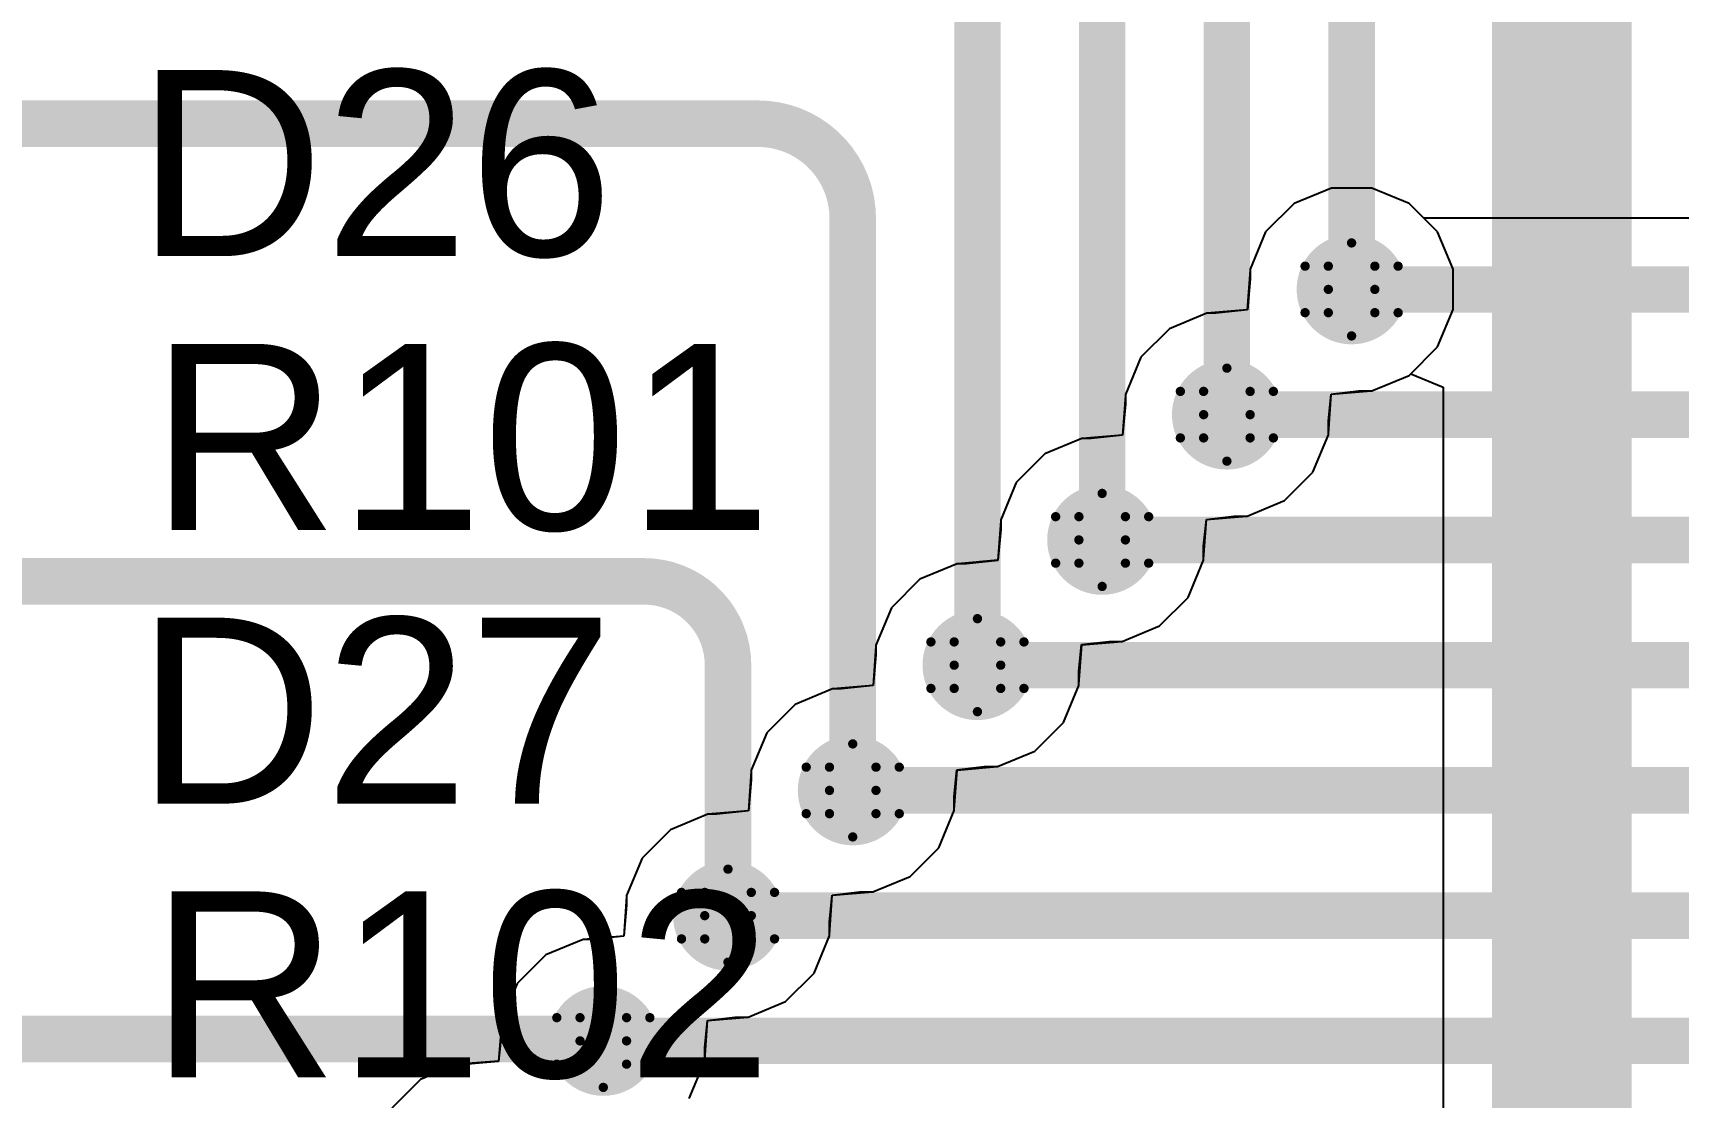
# Model space of a CAD drawing. Header units: inches. Extents: x 24 to 500, y 68 to 269.
# Drawn here: x 256.83 to 265.81, y 138.14 to 143.96 of the extents above; entities that cross this region are included whole.
import ezdxf

# ---------------------------------------------------------------- set-up
doc = ezdxf.new("R2010")
doc.units = ezdxf.units.IN
for name, color, linetype in [('Bottom Layer', 5, 'Continuous'), ('Drill Drawing', 1, 'Continuous'), ('Layer 1', 16, 'Continuous'), ('Layer 2', 76, 'Continuous'), ('Top Layer', 1, 'Continuous'), ('Top Overlay', 2, 'Continuous'), ('Via Holes', 16, 'Continuous')]:
    doc.layers.add(name, color=color, linetype=linetype)
doc.styles.add('Arial', font='', dxfattribs={"height": 0.2})
doc.styles.get('Arial').set_extended_font_data('Arial')

msp = doc.modelspace()

# ---------------------------------------------------------------- hatches: boundary and pattern name
at = {"layer": 'Bottom Layer'}
h = msp.add_hatch(color=5, dxfattribs=at)
edge = h.paths.add_edge_path()
edge.add_arc((264.028, 142.5545), 0.3, 0, 360)
h = msp.add_hatch(color=5, dxfattribs=at)
edge = h.paths.add_edge_path()
edge.add_arc((263.347, 141.8704), 0.3, 0, 360)
h = msp.add_hatch(color=5, dxfattribs=at)
edge = h.paths.add_edge_path()
edge.add_arc((262.666, 141.1862), 0.3, 0, 360)
h = msp.add_hatch(color=5, dxfattribs=at)
edge = h.paths.add_edge_path()
edge.add_arc((261.985, 140.502), 0.3, 0, 360)
h = msp.add_hatch(color=5, dxfattribs=at)
edge = h.paths.add_edge_path()
edge.add_arc((261.304, 139.8179), 0.3, 0, 360)
h = msp.add_hatch(color=5, dxfattribs=at)
edge = h.paths.add_edge_path()
edge.add_arc((260.623, 139.1337), 0.3, 0, 360)
h = msp.add_hatch(color=5, dxfattribs=at)
edge = h.paths.add_edge_path()
edge.add_arc((259.942, 138.4496), 0.3, 0, 360)
at = {"layer": 'Layer 1'}
h = msp.add_hatch(color=16, dxfattribs=at)
edge = h.paths.add_edge_path()
edge.add_arc((264.028, 142.5545), 0.3, 0, 360)
h = msp.add_hatch(color=16, dxfattribs=at)
edge = h.paths.add_edge_path()
edge.add_arc((263.347, 141.8704), 0.3, 0, 360)
h = msp.add_hatch(color=16, dxfattribs=at)
edge = h.paths.add_edge_path()
edge.add_arc((262.666, 141.1862), 0.3, 0, 360)
h = msp.add_hatch(color=16, dxfattribs=at)
edge = h.paths.add_edge_path()
edge.add_arc((261.985, 140.502), 0.3, 0, 360)
h = msp.add_hatch(color=16, dxfattribs=at)
edge = h.paths.add_edge_path()
edge.add_arc((261.304, 139.8179), 0.3, 0, 360)
h = msp.add_hatch(color=16, dxfattribs=at)
edge = h.paths.add_edge_path()
edge.add_arc((260.623, 139.1337), 0.3, 0, 360)
h = msp.add_hatch(color=16, dxfattribs=at)
edge = h.paths.add_edge_path()
edge.add_arc((259.942, 138.4496), 0.3, 0, 360)
at = {"layer": 'Layer 2'}
h = msp.add_hatch(color=76, dxfattribs=at)
edge = h.paths.add_edge_path()
edge.add_arc((264.028, 142.5545), 0.3, 0, 360)
h = msp.add_hatch(color=76, dxfattribs=at)
edge = h.paths.add_edge_path()
edge.add_arc((263.347, 141.8704), 0.3, 0, 360)
h = msp.add_hatch(color=76, dxfattribs=at)
edge = h.paths.add_edge_path()
edge.add_arc((262.666, 141.1862), 0.3, 0, 360)
h = msp.add_hatch(color=76, dxfattribs=at)
edge = h.paths.add_edge_path()
edge.add_arc((261.985, 140.502), 0.3, 0, 360)
h = msp.add_hatch(color=76, dxfattribs=at)
edge = h.paths.add_edge_path()
edge.add_arc((261.304, 139.8179), 0.3, 0, 360)
h = msp.add_hatch(color=76, dxfattribs=at)
edge = h.paths.add_edge_path()
edge.add_arc((260.623, 139.1337), 0.3, 0, 360)
h = msp.add_hatch(color=76, dxfattribs=at)
edge = h.paths.add_edge_path()
edge.add_arc((259.942, 138.4496), 0.3, 0, 360)
at = {"layer": 'Top Layer'}
h = msp.add_hatch(color=1, dxfattribs=at)
edge = h.paths.add_edge_path()
edge.add_arc((264.028, 142.5545), 0.3, 0, 360)
h = msp.add_hatch(color=1, dxfattribs=at)
edge = h.paths.add_edge_path()
edge.add_arc((263.347, 141.8704), 0.3, 0, 360)
h = msp.add_hatch(color=1, dxfattribs=at)
edge = h.paths.add_edge_path()
edge.add_arc((262.666, 141.1862), 0.3, 0, 360)
h = msp.add_hatch(color=1, dxfattribs=at)
edge = h.paths.add_edge_path()
edge.add_arc((261.985, 140.502), 0.3, 0, 360)
h = msp.add_hatch(color=1, dxfattribs=at)
edge = h.paths.add_edge_path()
edge.add_arc((261.304, 139.8179), 0.3, 0, 360)
h = msp.add_hatch(color=1, dxfattribs=at)
edge = h.paths.add_edge_path()
edge.add_arc((260.623, 139.1337), 0.3, 0, 360)
h = msp.add_hatch(color=1, dxfattribs=at)
edge = h.paths.add_edge_path()
edge.add_arc((259.942, 138.4496), 0.3, 0, 360)
at = {"layer": 'Via Holes'}
h = msp.add_hatch(color=7, dxfattribs=at)
edge = h.paths.add_edge_path()
edge.add_arc((264.028, 142.5545), 0.15, 0, 360)
h = msp.add_hatch(color=7, dxfattribs=at)
edge = h.paths.add_edge_path()
edge.add_arc((263.347, 141.8704), 0.15, 0, 360)
h = msp.add_hatch(color=7, dxfattribs=at)
edge = h.paths.add_edge_path()
edge.add_arc((262.666, 141.1862), 0.15, 0, 360)
h = msp.add_hatch(color=7, dxfattribs=at)
edge = h.paths.add_edge_path()
edge.add_arc((261.985, 140.502), 0.15, 0, 360)
h = msp.add_hatch(color=7, dxfattribs=at)
edge = h.paths.add_edge_path()
edge.add_arc((261.304, 139.8179), 0.15, 0, 360)
h = msp.add_hatch(color=7, dxfattribs=at)
edge = h.paths.add_edge_path()
edge.add_arc((260.623, 139.1337), 0.15, 0, 360)
h = msp.add_hatch(color=7, dxfattribs=at)
edge = h.paths.add_edge_path()
edge.add_arc((259.942, 138.4496), 0.15, 0, 360)

# ---------------------------------------------------------------- linework, layer by layer
at = {"layer": 'Bottom Layer'}
for p, q in [((263.9178, 143.1085), (263.7141, 143.0242)), ((264.1381, 143.1085), (263.9178, 143.1085)), ((264.3418, 143.0242), (264.1381, 143.1085)), ((263.7141, 143.0242), (263.5583, 142.8683)), ((264.423, 142.943), (264.3418, 143.0242)), ((270.759, 142.943), (264.423, 142.943)), ((263.5583, 142.8683), (263.474, 142.6647)), ((263.474, 142.6647), (263.474, 142.6119)), ((263.474, 142.6119), (263.4588, 142.4427)), ((263.2368, 142.4244), (263.0331, 142.34)), ((263.2864, 142.4244), (263.2368, 142.4244)), ((263.4588, 142.4427), (263.2864, 142.4244)), ((263.0331, 142.34), (262.8773, 142.1842)), ((262.8773, 142.1842), (262.793, 141.9806)), ((262.793, 141.9806), (262.793, 141.9277)), ((262.793, 141.9277), (262.7778, 141.7585)), ((262.5558, 141.7402), (262.3521, 141.6559)), ((262.6054, 141.7402), (262.5558, 141.7402)), ((262.7778, 141.7585), (262.6054, 141.7402)), ((262.3521, 141.6559), (262.1963, 141.5)), ((262.1963, 141.5), (262.112, 141.2964)), ((262.112, 141.2436), (262.0968, 141.0744)), ((262.112, 141.2964), (262.112, 141.2436)), ((261.8748, 141.056), (261.6711, 140.9717)), ((261.9244, 141.056), (261.8748, 141.056)), ((262.0968, 141.0744), (261.9244, 141.056)), ((261.6711, 140.9717), (261.5153, 140.8159)), ((261.5153, 140.8159), (261.431, 140.6122)), ((261.431, 140.6122), (261.431, 140.5594)), ((261.431, 140.5594), (261.4158, 140.3902)), ((261.1938, 140.3719), (260.9901, 140.2876)), ((261.2434, 140.3719), (261.1938, 140.3719)), ((261.4158, 140.3902), (261.2434, 140.3719)), ((260.9901, 140.2876), (260.8343, 140.1317)), ((260.8343, 140.1317), (260.75, 139.9281)), ((260.75, 139.8753), (260.7348, 139.7061)), ((260.75, 139.9281), (260.75, 139.8753)), ((260.7348, 139.7061), (260.5624, 139.6877)), ((260.5128, 139.6877), (260.3091, 139.6034)), ((260.5624, 139.6877), (260.5128, 139.6877)), ((260.3091, 139.6034), (260.1533, 139.4476)), ((260.1533, 139.4476), (260.069, 139.2439)), ((260.069, 139.1911), (260.0538, 139.0219)), ((260.069, 139.2439), (260.069, 139.1911)), ((259.8318, 139.0036), (259.6281, 138.9192)), ((259.8814, 139.0036), (259.8318, 139.0036)), ((260.0538, 139.0219), (259.8814, 139.0036)), ((259.6281, 138.9192), (259.4723, 138.7634)), ((259.4723, 138.7634), (259.388, 138.5598)), ((259.388, 138.5598), (259.388, 138.5101)), ((259.388, 138.5101), (259.3696, 138.3377)), ((259.1476, 138.3226), (258.944, 138.2382)), ((259.2004, 138.3226), (259.1476, 138.3226)), ((259.3696, 138.3377), (259.2004, 138.3226)), ((258.944, 138.2382), (258.7881, 138.0824))]:
    msp.add_line(p, q, dxfattribs=at)
for points in [[(264.028, 142.5545, 0.254, 0.254, 0), (316.9656, 142.5545, 0.254, 0.254, 0)], [(263.347, 141.8704, 0.254, 0.254, 0), (317.667, 141.8704, 0.254, 0.254, 0)], [(262.666, 141.1862, 0.254, 0.254, 0), (318.3512, 141.1862, 0.254, 0.254, 0)], [(261.985, 140.502, 0.254, 0.254, 0), (318.7522, 140.502, 0.254, 0.254, 0)], [(261.304, 139.8179, 0.254, 0.254, 0), (319.6908, 139.8179, 0.254, 0.254, 0)], [(260.623, 139.1337, 0.254, 0.254, 0), (320.3749, 139.1337, 0.254, 0.254, 0)], [(259.942, 138.4496, 0.254, 0.254, 0), (321.0591, 138.4496, 0.254, 0.254, 0)]]:
    msp.add_lwpolyline(points, format="xyseb", dxfattribs=at)
for points in [[(263.9645, 142.5545, 0.127, 0.127, 1), (264.0915, 142.5545, 0.127, 0.127, 1)], [(263.2835, 141.8704, 0.127, 0.127, 1), (263.4105, 141.8704, 0.127, 0.127, 1)], [(262.6025, 141.1862, 0.127, 0.127, 1), (262.7295, 141.1862, 0.127, 0.127, 1)], [(261.9215, 140.502, 0.127, 0.127, 1), (262.0485, 140.502, 0.127, 0.127, 1)], [(261.2405, 139.8179, 0.127, 0.127, 1), (261.3675, 139.8179, 0.127, 0.127, 1)], [(260.5595, 139.1337, 0.127, 0.127, 1), (260.6865, 139.1337, 0.127, 0.127, 1)], [(259.8785, 138.4496, 0.127, 0.127, 1), (260.0055, 138.4496, 0.127, 0.127, 1)]]:
    msp.add_lwpolyline(points, format="xyseb", close=True, dxfattribs=at)
at = {"layer": 'Drill Drawing'}
for points in [[(263.901, 142.6815, 0.0508, 0.0508, 0), (264.028, 142.8085, 0.0508, 0.0508, 0)], [(264.028, 142.8085, 0.0508, 0.0508, 0), (264.155, 142.6815, 0.0508, 0.0508, 0)], [(263.774, 142.6815, 0.0508, 0.0508, 0), (263.901, 142.5545, 0.0508, 0.0508, 0)], [(263.774, 142.6815, 0.0508, 0.0508, 0), (263.901, 142.6815, 0.0508, 0.0508, 0)], [(264.155, 142.6815, 0.0508, 0.0508, 0), (264.282, 142.6815, 0.0508, 0.0508, 0)], [(264.155, 142.5545, 0.0508, 0.0508, 0), (264.282, 142.6815, 0.0508, 0.0508, 0)], [(263.774, 142.4275, 0.0508, 0.0508, 0), (263.901, 142.5545, 0.0508, 0.0508, 0)], [(264.155, 142.5545, 0.0508, 0.0508, 0), (264.282, 142.4275, 0.0508, 0.0508, 0)], [(263.774, 142.4275, 0.0508, 0.0508, 0), (263.901, 142.4275, 0.0508, 0.0508, 0)], [(263.901, 142.4275, 0.0508, 0.0508, 0), (264.028, 142.3005, 0.0508, 0.0508, 0)], [(264.028, 142.3005, 0.0508, 0.0508, 0), (264.155, 142.4275, 0.0508, 0.0508, 0)], [(264.155, 142.4275, 0.0508, 0.0508, 0), (264.282, 142.4275, 0.0508, 0.0508, 0)], [(263.22, 141.9974, 0.0508, 0.0508, 0), (263.347, 142.1244, 0.0508, 0.0508, 0)], [(263.347, 142.1244, 0.0508, 0.0508, 0), (263.474, 141.9974, 0.0508, 0.0508, 0)], [(263.093, 141.9974, 0.0508, 0.0508, 0), (263.22, 141.8704, 0.0508, 0.0508, 0)], [(263.093, 141.9974, 0.0508, 0.0508, 0), (263.22, 141.9974, 0.0508, 0.0508, 0)], [(263.474, 141.9974, 0.0508, 0.0508, 0), (263.601, 141.9974, 0.0508, 0.0508, 0)], [(263.474, 141.8704, 0.0508, 0.0508, 0), (263.601, 141.9974, 0.0508, 0.0508, 0)], [(263.093, 141.7434, 0.0508, 0.0508, 0), (263.22, 141.8704, 0.0508, 0.0508, 0)], [(263.474, 141.8704, 0.0508, 0.0508, 0), (263.601, 141.7434, 0.0508, 0.0508, 0)], [(263.093, 141.7434, 0.0508, 0.0508, 0), (263.22, 141.7434, 0.0508, 0.0508, 0)], [(263.22, 141.7434, 0.0508, 0.0508, 0), (263.347, 141.6164, 0.0508, 0.0508, 0)], [(263.347, 141.6164, 0.0508, 0.0508, 0), (263.474, 141.7434, 0.0508, 0.0508, 0)], [(263.474, 141.7434, 0.0508, 0.0508, 0), (263.601, 141.7434, 0.0508, 0.0508, 0)], [(262.539, 141.3132, 0.0508, 0.0508, 0), (262.666, 141.4402, 0.0508, 0.0508, 0)], [(262.666, 141.4402, 0.0508, 0.0508, 0), (262.793, 141.3132, 0.0508, 0.0508, 0)], [(262.412, 141.3132, 0.0508, 0.0508, 0), (262.539, 141.1862, 0.0508, 0.0508, 0)], [(262.412, 141.3132, 0.0508, 0.0508, 0), (262.539, 141.3132, 0.0508, 0.0508, 0)], [(262.793, 141.3132, 0.0508, 0.0508, 0), (262.92, 141.3132, 0.0508, 0.0508, 0)], [(262.793, 141.1862, 0.0508, 0.0508, 0), (262.92, 141.3132, 0.0508, 0.0508, 0)], [(262.412, 141.0592, 0.0508, 0.0508, 0), (262.539, 141.1862, 0.0508, 0.0508, 0)], [(262.793, 141.1862, 0.0508, 0.0508, 0), (262.92, 141.0592, 0.0508, 0.0508, 0)], [(262.412, 141.0592, 0.0508, 0.0508, 0), (262.539, 141.0592, 0.0508, 0.0508, 0)], [(262.539, 141.0592, 0.0508, 0.0508, 0), (262.666, 140.9322, 0.0508, 0.0508, 0)], [(262.666, 140.9322, 0.0508, 0.0508, 0), (262.793, 141.0592, 0.0508, 0.0508, 0)], [(262.793, 141.0592, 0.0508, 0.0508, 0), (262.92, 141.0592, 0.0508, 0.0508, 0)], [(261.858, 140.629, 0.0508, 0.0508, 0), (261.985, 140.756, 0.0508, 0.0508, 0)], [(261.985, 140.756, 0.0508, 0.0508, 0), (262.112, 140.629, 0.0508, 0.0508, 0)], [(261.731, 140.629, 0.0508, 0.0508, 0), (261.858, 140.502, 0.0508, 0.0508, 0)], [(261.731, 140.629, 0.0508, 0.0508, 0), (261.858, 140.629, 0.0508, 0.0508, 0)], [(262.112, 140.629, 0.0508, 0.0508, 0), (262.239, 140.629, 0.0508, 0.0508, 0)], [(262.112, 140.502, 0.0508, 0.0508, 0), (262.239, 140.629, 0.0508, 0.0508, 0)], [(261.731, 140.375, 0.0508, 0.0508, 0), (261.858, 140.502, 0.0508, 0.0508, 0)], [(262.112, 140.502, 0.0508, 0.0508, 0), (262.239, 140.375, 0.0508, 0.0508, 0)], [(261.731, 140.375, 0.0508, 0.0508, 0), (261.858, 140.375, 0.0508, 0.0508, 0)], [(261.858, 140.375, 0.0508, 0.0508, 0), (261.985, 140.248, 0.0508, 0.0508, 0)], [(261.985, 140.248, 0.0508, 0.0508, 0), (262.112, 140.375, 0.0508, 0.0508, 0)], [(262.112, 140.375, 0.0508, 0.0508, 0), (262.239, 140.375, 0.0508, 0.0508, 0)], [(261.177, 139.9449, 0.0508, 0.0508, 0), (261.304, 140.0719, 0.0508, 0.0508, 0)], [(261.304, 140.0719, 0.0508, 0.0508, 0), (261.431, 139.9449, 0.0508, 0.0508, 0)], [(261.05, 139.9449, 0.0508, 0.0508, 0), (261.177, 139.8179, 0.0508, 0.0508, 0)], [(261.05, 139.9449, 0.0508, 0.0508, 0), (261.177, 139.9449, 0.0508, 0.0508, 0)], [(261.431, 139.9449, 0.0508, 0.0508, 0), (261.558, 139.9449, 0.0508, 0.0508, 0)], [(261.431, 139.8179, 0.0508, 0.0508, 0), (261.558, 139.9449, 0.0508, 0.0508, 0)], [(261.05, 139.6909, 0.0508, 0.0508, 0), (261.177, 139.8179, 0.0508, 0.0508, 0)], [(261.431, 139.8179, 0.0508, 0.0508, 0), (261.558, 139.6909, 0.0508, 0.0508, 0)], [(261.05, 139.6909, 0.0508, 0.0508, 0), (261.177, 139.6909, 0.0508, 0.0508, 0)], [(261.177, 139.6909, 0.0508, 0.0508, 0), (261.304, 139.5639, 0.0508, 0.0508, 0)], [(261.304, 139.5639, 0.0508, 0.0508, 0), (261.431, 139.6909, 0.0508, 0.0508, 0)], [(261.431, 139.6909, 0.0508, 0.0508, 0), (261.558, 139.6909, 0.0508, 0.0508, 0)], [(260.496, 139.2607, 0.0508, 0.0508, 0), (260.623, 139.3877, 0.0508, 0.0508, 0)], [(260.623, 139.3877, 0.0508, 0.0508, 0), (260.75, 139.2607, 0.0508, 0.0508, 0)], [(260.369, 139.2607, 0.0508, 0.0508, 0), (260.496, 139.1337, 0.0508, 0.0508, 0)], [(260.369, 139.2607, 0.0508, 0.0508, 0), (260.496, 139.2607, 0.0508, 0.0508, 0)], [(260.75, 139.2607, 0.0508, 0.0508, 0), (260.877, 139.2607, 0.0508, 0.0508, 0)], [(260.75, 139.1337, 0.0508, 0.0508, 0), (260.877, 139.2607, 0.0508, 0.0508, 0)], [(260.369, 139.0067, 0.0508, 0.0508, 0), (260.496, 139.1337, 0.0508, 0.0508, 0)], [(260.75, 139.1337, 0.0508, 0.0508, 0), (260.877, 139.0067, 0.0508, 0.0508, 0)], [(260.369, 139.0067, 0.0508, 0.0508, 0), (260.496, 139.0067, 0.0508, 0.0508, 0)], [(260.496, 139.0067, 0.0508, 0.0508, 0), (260.623, 138.8797, 0.0508, 0.0508, 0)], [(260.623, 138.8797, 0.0508, 0.0508, 0), (260.75, 139.0067, 0.0508, 0.0508, 0)], [(260.75, 139.0067, 0.0508, 0.0508, 0), (260.877, 139.0067, 0.0508, 0.0508, 0)], [(259.815, 138.5766, 0.0508, 0.0508, 0), (259.942, 138.7036, 0.0508, 0.0508, 0)], [(259.942, 138.7036, 0.0508, 0.0508, 0), (260.069, 138.5766, 0.0508, 0.0508, 0)], [(259.688, 138.5766, 0.0508, 0.0508, 0), (259.815, 138.4496, 0.0508, 0.0508, 0)], [(259.688, 138.5766, 0.0508, 0.0508, 0), (259.815, 138.5766, 0.0508, 0.0508, 0)], [(260.069, 138.5766, 0.0508, 0.0508, 0), (260.196, 138.5766, 0.0508, 0.0508, 0)], [(260.069, 138.4496, 0.0508, 0.0508, 0), (260.196, 138.5766, 0.0508, 0.0508, 0)], [(259.688, 138.3226, 0.0508, 0.0508, 0), (259.815, 138.4496, 0.0508, 0.0508, 0)], [(260.069, 138.4496, 0.0508, 0.0508, 0), (260.196, 138.3226, 0.0508, 0.0508, 0)], [(259.688, 138.3226, 0.0508, 0.0508, 0), (259.815, 138.3226, 0.0508, 0.0508, 0)], [(259.815, 138.3226, 0.0508, 0.0508, 0), (259.942, 138.1956, 0.0508, 0.0508, 0)], [(259.942, 138.1956, 0.0508, 0.0508, 0), (260.069, 138.3226, 0.0508, 0.0508, 0)], [(260.069, 138.3226, 0.0508, 0.0508, 0), (260.196, 138.3226, 0.0508, 0.0508, 0)]]:
    msp.add_lwpolyline(points, format="xyseb", dxfattribs=at)
for points in [[(264.0153, 142.8085, 0.0254, 0.0254, 1), (264.0407, 142.8085, 0.0254, 0.0254, 1)], [(264.0153, 142.8085, 0.0254, 0.0254, 1), (264.0407, 142.8085, 0.0254, 0.0254, 1)], [(263.7613, 142.6815, 0.0254, 0.0254, 1), (263.7867, 142.6815, 0.0254, 0.0254, 1)], [(263.7613, 142.6815, 0.0254, 0.0254, 1), (263.7867, 142.6815, 0.0254, 0.0254, 1)], [(263.8883, 142.6815, 0.0254, 0.0254, 1), (263.9137, 142.6815, 0.0254, 0.0254, 1)], [(263.8883, 142.6815, 0.0254, 0.0254, 1), (263.9137, 142.6815, 0.0254, 0.0254, 1)], [(264.1423, 142.6815, 0.0254, 0.0254, 1), (264.1677, 142.6815, 0.0254, 0.0254, 1)], [(264.1423, 142.6815, 0.0254, 0.0254, 1), (264.1677, 142.6815, 0.0254, 0.0254, 1)], [(264.2693, 142.6815, 0.0254, 0.0254, 1), (264.2947, 142.6815, 0.0254, 0.0254, 1)], [(264.2693, 142.6815, 0.0254, 0.0254, 1), (264.2947, 142.6815, 0.0254, 0.0254, 1)], [(263.8883, 142.5545, 0.0254, 0.0254, 1), (263.9137, 142.5545, 0.0254, 0.0254, 1)], [(263.8883, 142.5545, 0.0254, 0.0254, 1), (263.9137, 142.5545, 0.0254, 0.0254, 1)], [(264.1423, 142.5545, 0.0254, 0.0254, 1), (264.1677, 142.5545, 0.0254, 0.0254, 1)], [(264.1423, 142.5545, 0.0254, 0.0254, 1), (264.1677, 142.5545, 0.0254, 0.0254, 1)], [(263.7613, 142.4275, 0.0254, 0.0254, 1), (263.7867, 142.4275, 0.0254, 0.0254, 1)], [(263.7613, 142.4275, 0.0254, 0.0254, 1), (263.7867, 142.4275, 0.0254, 0.0254, 1)], [(263.8883, 142.4275, 0.0254, 0.0254, 1), (263.9137, 142.4275, 0.0254, 0.0254, 1)], [(263.8883, 142.4275, 0.0254, 0.0254, 1), (263.9137, 142.4275, 0.0254, 0.0254, 1)], [(264.1423, 142.4275, 0.0254, 0.0254, 1), (264.1677, 142.4275, 0.0254, 0.0254, 1)], [(264.1423, 142.4275, 0.0254, 0.0254, 1), (264.1677, 142.4275, 0.0254, 0.0254, 1)], [(264.2693, 142.4275, 0.0254, 0.0254, 1), (264.2947, 142.4275, 0.0254, 0.0254, 1)], [(264.2693, 142.4275, 0.0254, 0.0254, 1), (264.2947, 142.4275, 0.0254, 0.0254, 1)], [(264.0153, 142.3005, 0.0254, 0.0254, 1), (264.0407, 142.3005, 0.0254, 0.0254, 1)], [(264.0153, 142.3005, 0.0254, 0.0254, 1), (264.0407, 142.3005, 0.0254, 0.0254, 1)], [(263.3343, 142.1244, 0.0254, 0.0254, 1), (263.3597, 142.1244, 0.0254, 0.0254, 1)], [(263.3343, 142.1244, 0.0254, 0.0254, 1), (263.3597, 142.1244, 0.0254, 0.0254, 1)], [(263.0803, 141.9974, 0.0254, 0.0254, 1), (263.1057, 141.9974, 0.0254, 0.0254, 1)], [(263.0803, 141.9974, 0.0254, 0.0254, 1), (263.1057, 141.9974, 0.0254, 0.0254, 1)], [(263.2073, 141.9974, 0.0254, 0.0254, 1), (263.2327, 141.9974, 0.0254, 0.0254, 1)], [(263.2073, 141.9974, 0.0254, 0.0254, 1), (263.2327, 141.9974, 0.0254, 0.0254, 1)], [(263.4613, 141.9974, 0.0254, 0.0254, 1), (263.4867, 141.9974, 0.0254, 0.0254, 1)], [(263.4613, 141.9974, 0.0254, 0.0254, 1), (263.4867, 141.9974, 0.0254, 0.0254, 1)], [(263.5883, 141.9974, 0.0254, 0.0254, 1), (263.6137, 141.9974, 0.0254, 0.0254, 1)], [(263.5883, 141.9974, 0.0254, 0.0254, 1), (263.6137, 141.9974, 0.0254, 0.0254, 1)], [(263.2073, 141.8704, 0.0254, 0.0254, 1), (263.2327, 141.8704, 0.0254, 0.0254, 1)], [(263.2073, 141.8704, 0.0254, 0.0254, 1), (263.2327, 141.8704, 0.0254, 0.0254, 1)], [(263.4613, 141.8704, 0.0254, 0.0254, 1), (263.4867, 141.8704, 0.0254, 0.0254, 1)], [(263.4613, 141.8704, 0.0254, 0.0254, 1), (263.4867, 141.8704, 0.0254, 0.0254, 1)], [(263.0803, 141.7434, 0.0254, 0.0254, 1), (263.1057, 141.7434, 0.0254, 0.0254, 1)], [(263.0803, 141.7434, 0.0254, 0.0254, 1), (263.1057, 141.7434, 0.0254, 0.0254, 1)], [(263.2073, 141.7434, 0.0254, 0.0254, 1), (263.2327, 141.7434, 0.0254, 0.0254, 1)], [(263.2073, 141.7434, 0.0254, 0.0254, 1), (263.2327, 141.7434, 0.0254, 0.0254, 1)], [(263.4613, 141.7434, 0.0254, 0.0254, 1), (263.4867, 141.7434, 0.0254, 0.0254, 1)], [(263.4613, 141.7434, 0.0254, 0.0254, 1), (263.4867, 141.7434, 0.0254, 0.0254, 1)], [(263.5883, 141.7434, 0.0254, 0.0254, 1), (263.6137, 141.7434, 0.0254, 0.0254, 1)], [(263.5883, 141.7434, 0.0254, 0.0254, 1), (263.6137, 141.7434, 0.0254, 0.0254, 1)], [(263.3343, 141.6164, 0.0254, 0.0254, 1), (263.3597, 141.6164, 0.0254, 0.0254, 1)], [(263.3343, 141.6164, 0.0254, 0.0254, 1), (263.3597, 141.6164, 0.0254, 0.0254, 1)], [(262.6533, 141.4402, 0.0254, 0.0254, 1), (262.6787, 141.4402, 0.0254, 0.0254, 1)], [(262.6533, 141.4402, 0.0254, 0.0254, 1), (262.6787, 141.4402, 0.0254, 0.0254, 1)], [(262.3993, 141.3132, 0.0254, 0.0254, 1), (262.4247, 141.3132, 0.0254, 0.0254, 1)], [(262.3993, 141.3132, 0.0254, 0.0254, 1), (262.4247, 141.3132, 0.0254, 0.0254, 1)], [(262.5263, 141.3132, 0.0254, 0.0254, 1), (262.5517, 141.3132, 0.0254, 0.0254, 1)], [(262.5263, 141.3132, 0.0254, 0.0254, 1), (262.5517, 141.3132, 0.0254, 0.0254, 1)], [(262.7803, 141.3132, 0.0254, 0.0254, 1), (262.8057, 141.3132, 0.0254, 0.0254, 1)], [(262.7803, 141.3132, 0.0254, 0.0254, 1), (262.8057, 141.3132, 0.0254, 0.0254, 1)], [(262.9073, 141.3132, 0.0254, 0.0254, 1), (262.9327, 141.3132, 0.0254, 0.0254, 1)], [(262.9073, 141.3132, 0.0254, 0.0254, 1), (262.9327, 141.3132, 0.0254, 0.0254, 1)], [(262.5263, 141.1862, 0.0254, 0.0254, 1), (262.5517, 141.1862, 0.0254, 0.0254, 1)], [(262.5263, 141.1862, 0.0254, 0.0254, 1), (262.5517, 141.1862, 0.0254, 0.0254, 1)], [(262.7803, 141.1862, 0.0254, 0.0254, 1), (262.8057, 141.1862, 0.0254, 0.0254, 1)], [(262.7803, 141.1862, 0.0254, 0.0254, 1), (262.8057, 141.1862, 0.0254, 0.0254, 1)], [(262.3993, 141.0592, 0.0254, 0.0254, 1), (262.4247, 141.0592, 0.0254, 0.0254, 1)], [(262.3993, 141.0592, 0.0254, 0.0254, 1), (262.4247, 141.0592, 0.0254, 0.0254, 1)], [(262.5263, 141.0592, 0.0254, 0.0254, 1), (262.5517, 141.0592, 0.0254, 0.0254, 1)], [(262.5263, 141.0592, 0.0254, 0.0254, 1), (262.5517, 141.0592, 0.0254, 0.0254, 1)], [(262.7803, 141.0592, 0.0254, 0.0254, 1), (262.8057, 141.0592, 0.0254, 0.0254, 1)], [(262.7803, 141.0592, 0.0254, 0.0254, 1), (262.8057, 141.0592, 0.0254, 0.0254, 1)], [(262.9073, 141.0592, 0.0254, 0.0254, 1), (262.9327, 141.0592, 0.0254, 0.0254, 1)], [(262.9073, 141.0592, 0.0254, 0.0254, 1), (262.9327, 141.0592, 0.0254, 0.0254, 1)], [(262.6533, 140.9322, 0.0254, 0.0254, 1), (262.6787, 140.9322, 0.0254, 0.0254, 1)], [(262.6533, 140.9322, 0.0254, 0.0254, 1), (262.6787, 140.9322, 0.0254, 0.0254, 1)], [(261.9723, 140.756, 0.0254, 0.0254, 1), (261.9977, 140.756, 0.0254, 0.0254, 1)], [(261.9723, 140.756, 0.0254, 0.0254, 1), (261.9977, 140.756, 0.0254, 0.0254, 1)], [(261.7183, 140.629, 0.0254, 0.0254, 1), (261.7437, 140.629, 0.0254, 0.0254, 1)], [(261.7183, 140.629, 0.0254, 0.0254, 1), (261.7437, 140.629, 0.0254, 0.0254, 1)], [(261.8453, 140.629, 0.0254, 0.0254, 1), (261.8707, 140.629, 0.0254, 0.0254, 1)], [(261.8453, 140.629, 0.0254, 0.0254, 1), (261.8707, 140.629, 0.0254, 0.0254, 1)], [(262.0993, 140.629, 0.0254, 0.0254, 1), (262.1247, 140.629, 0.0254, 0.0254, 1)], [(262.0993, 140.629, 0.0254, 0.0254, 1), (262.1247, 140.629, 0.0254, 0.0254, 1)], [(262.2263, 140.629, 0.0254, 0.0254, 1), (262.2517, 140.629, 0.0254, 0.0254, 1)], [(262.2263, 140.629, 0.0254, 0.0254, 1), (262.2517, 140.629, 0.0254, 0.0254, 1)], [(261.8453, 140.502, 0.0254, 0.0254, 1), (261.8707, 140.502, 0.0254, 0.0254, 1)], [(261.8453, 140.502, 0.0254, 0.0254, 1), (261.8707, 140.502, 0.0254, 0.0254, 1)], [(262.0993, 140.502, 0.0254, 0.0254, 1), (262.1247, 140.502, 0.0254, 0.0254, 1)], [(262.0993, 140.502, 0.0254, 0.0254, 1), (262.1247, 140.502, 0.0254, 0.0254, 1)], [(261.7183, 140.375, 0.0254, 0.0254, 1), (261.7437, 140.375, 0.0254, 0.0254, 1)], [(261.7183, 140.375, 0.0254, 0.0254, 1), (261.7437, 140.375, 0.0254, 0.0254, 1)], [(261.8453, 140.375, 0.0254, 0.0254, 1), (261.8707, 140.375, 0.0254, 0.0254, 1)], [(261.8453, 140.375, 0.0254, 0.0254, 1), (261.8707, 140.375, 0.0254, 0.0254, 1)], [(262.0993, 140.375, 0.0254, 0.0254, 1), (262.1247, 140.375, 0.0254, 0.0254, 1)], [(262.0993, 140.375, 0.0254, 0.0254, 1), (262.1247, 140.375, 0.0254, 0.0254, 1)], [(262.2263, 140.375, 0.0254, 0.0254, 1), (262.2517, 140.375, 0.0254, 0.0254, 1)], [(262.2263, 140.375, 0.0254, 0.0254, 1), (262.2517, 140.375, 0.0254, 0.0254, 1)], [(261.9723, 140.248, 0.0254, 0.0254, 1), (261.9977, 140.248, 0.0254, 0.0254, 1)], [(261.9723, 140.248, 0.0254, 0.0254, 1), (261.9977, 140.248, 0.0254, 0.0254, 1)], [(261.2913, 140.0719, 0.0254, 0.0254, 1), (261.3167, 140.0719, 0.0254, 0.0254, 1)], [(261.2913, 140.0719, 0.0254, 0.0254, 1), (261.3167, 140.0719, 0.0254, 0.0254, 1)], [(261.0373, 139.9449, 0.0254, 0.0254, 1), (261.0627, 139.9449, 0.0254, 0.0254, 1)], [(261.0373, 139.9449, 0.0254, 0.0254, 1), (261.0627, 139.9449, 0.0254, 0.0254, 1)], [(261.1643, 139.9449, 0.0254, 0.0254, 1), (261.1897, 139.9449, 0.0254, 0.0254, 1)], [(261.1643, 139.9449, 0.0254, 0.0254, 1), (261.1897, 139.9449, 0.0254, 0.0254, 1)], [(261.4183, 139.9449, 0.0254, 0.0254, 1), (261.4437, 139.9449, 0.0254, 0.0254, 1)], [(261.4183, 139.9449, 0.0254, 0.0254, 1), (261.4437, 139.9449, 0.0254, 0.0254, 1)], [(261.5453, 139.9449, 0.0254, 0.0254, 1), (261.5707, 139.9449, 0.0254, 0.0254, 1)], [(261.5453, 139.9449, 0.0254, 0.0254, 1), (261.5707, 139.9449, 0.0254, 0.0254, 1)], [(261.1643, 139.8179, 0.0254, 0.0254, 1), (261.1897, 139.8179, 0.0254, 0.0254, 1)], [(261.1643, 139.8179, 0.0254, 0.0254, 1), (261.1897, 139.8179, 0.0254, 0.0254, 1)], [(261.4183, 139.8179, 0.0254, 0.0254, 1), (261.4437, 139.8179, 0.0254, 0.0254, 1)], [(261.4183, 139.8179, 0.0254, 0.0254, 1), (261.4437, 139.8179, 0.0254, 0.0254, 1)], [(261.0373, 139.6909, 0.0254, 0.0254, 1), (261.0627, 139.6909, 0.0254, 0.0254, 1)], [(261.0373, 139.6909, 0.0254, 0.0254, 1), (261.0627, 139.6909, 0.0254, 0.0254, 1)], [(261.1643, 139.6909, 0.0254, 0.0254, 1), (261.1897, 139.6909, 0.0254, 0.0254, 1)], [(261.1643, 139.6909, 0.0254, 0.0254, 1), (261.1897, 139.6909, 0.0254, 0.0254, 1)], [(261.4183, 139.6909, 0.0254, 0.0254, 1), (261.4437, 139.6909, 0.0254, 0.0254, 1)], [(261.4183, 139.6909, 0.0254, 0.0254, 1), (261.4437, 139.6909, 0.0254, 0.0254, 1)], [(261.5453, 139.6909, 0.0254, 0.0254, 1), (261.5707, 139.6909, 0.0254, 0.0254, 1)], [(261.5453, 139.6909, 0.0254, 0.0254, 1), (261.5707, 139.6909, 0.0254, 0.0254, 1)], [(261.2913, 139.5639, 0.0254, 0.0254, 1), (261.3167, 139.5639, 0.0254, 0.0254, 1)], [(261.2913, 139.5639, 0.0254, 0.0254, 1), (261.3167, 139.5639, 0.0254, 0.0254, 1)], [(260.6103, 139.3877, 0.0254, 0.0254, 1), (260.6357, 139.3877, 0.0254, 0.0254, 1)], [(260.6103, 139.3877, 0.0254, 0.0254, 1), (260.6357, 139.3877, 0.0254, 0.0254, 1)], [(260.3563, 139.2607, 0.0254, 0.0254, 1), (260.3817, 139.2607, 0.0254, 0.0254, 1)], [(260.3563, 139.2607, 0.0254, 0.0254, 1), (260.3817, 139.2607, 0.0254, 0.0254, 1)], [(260.4833, 139.2607, 0.0254, 0.0254, 1), (260.5087, 139.2607, 0.0254, 0.0254, 1)], [(260.4833, 139.2607, 0.0254, 0.0254, 1), (260.5087, 139.2607, 0.0254, 0.0254, 1)], [(260.7373, 139.2607, 0.0254, 0.0254, 1), (260.7627, 139.2607, 0.0254, 0.0254, 1)], [(260.7373, 139.2607, 0.0254, 0.0254, 1), (260.7627, 139.2607, 0.0254, 0.0254, 1)], [(260.8643, 139.2607, 0.0254, 0.0254, 1), (260.8897, 139.2607, 0.0254, 0.0254, 1)], [(260.8643, 139.2607, 0.0254, 0.0254, 1), (260.8897, 139.2607, 0.0254, 0.0254, 1)], [(260.4833, 139.1337, 0.0254, 0.0254, 1), (260.5087, 139.1337, 0.0254, 0.0254, 1)], [(260.4833, 139.1337, 0.0254, 0.0254, 1), (260.5087, 139.1337, 0.0254, 0.0254, 1)], [(260.7373, 139.1337, 0.0254, 0.0254, 1), (260.7627, 139.1337, 0.0254, 0.0254, 1)], [(260.7373, 139.1337, 0.0254, 0.0254, 1), (260.7627, 139.1337, 0.0254, 0.0254, 1)], [(260.3563, 139.0067, 0.0254, 0.0254, 1), (260.3817, 139.0067, 0.0254, 0.0254, 1)], [(260.3563, 139.0067, 0.0254, 0.0254, 1), (260.3817, 139.0067, 0.0254, 0.0254, 1)], [(260.4833, 139.0067, 0.0254, 0.0254, 1), (260.5087, 139.0067, 0.0254, 0.0254, 1)], [(260.4833, 139.0067, 0.0254, 0.0254, 1), (260.5087, 139.0067, 0.0254, 0.0254, 1)], [(260.7373, 139.0067, 0.0254, 0.0254, 1), (260.7627, 139.0067, 0.0254, 0.0254, 1)], [(260.7373, 139.0067, 0.0254, 0.0254, 1), (260.7627, 139.0067, 0.0254, 0.0254, 1)], [(260.8643, 139.0067, 0.0254, 0.0254, 1), (260.8897, 139.0067, 0.0254, 0.0254, 1)], [(260.8643, 139.0067, 0.0254, 0.0254, 1), (260.8897, 139.0067, 0.0254, 0.0254, 1)], [(260.6103, 138.8797, 0.0254, 0.0254, 1), (260.6357, 138.8797, 0.0254, 0.0254, 1)], [(260.6103, 138.8797, 0.0254, 0.0254, 1), (260.6357, 138.8797, 0.0254, 0.0254, 1)], [(259.9293, 138.7036, 0.0254, 0.0254, 1), (259.9547, 138.7036, 0.0254, 0.0254, 1)], [(259.9293, 138.7036, 0.0254, 0.0254, 1), (259.9547, 138.7036, 0.0254, 0.0254, 1)], [(259.6753, 138.5766, 0.0254, 0.0254, 1), (259.7007, 138.5766, 0.0254, 0.0254, 1)], [(259.6753, 138.5766, 0.0254, 0.0254, 1), (259.7007, 138.5766, 0.0254, 0.0254, 1)], [(259.8023, 138.5766, 0.0254, 0.0254, 1), (259.8277, 138.5766, 0.0254, 0.0254, 1)], [(259.8023, 138.5766, 0.0254, 0.0254, 1), (259.8277, 138.5766, 0.0254, 0.0254, 1)], [(260.0563, 138.5766, 0.0254, 0.0254, 1), (260.0817, 138.5766, 0.0254, 0.0254, 1)], [(260.0563, 138.5766, 0.0254, 0.0254, 1), (260.0817, 138.5766, 0.0254, 0.0254, 1)], [(260.1833, 138.5766, 0.0254, 0.0254, 1), (260.2087, 138.5766, 0.0254, 0.0254, 1)], [(260.1833, 138.5766, 0.0254, 0.0254, 1), (260.2087, 138.5766, 0.0254, 0.0254, 1)], [(259.8023, 138.4496, 0.0254, 0.0254, 1), (259.8277, 138.4496, 0.0254, 0.0254, 1)], [(259.8023, 138.4496, 0.0254, 0.0254, 1), (259.8277, 138.4496, 0.0254, 0.0254, 1)], [(260.0563, 138.4496, 0.0254, 0.0254, 1), (260.0817, 138.4496, 0.0254, 0.0254, 1)], [(260.0563, 138.4496, 0.0254, 0.0254, 1), (260.0817, 138.4496, 0.0254, 0.0254, 1)], [(259.6753, 138.3226, 0.0254, 0.0254, 1), (259.7007, 138.3226, 0.0254, 0.0254, 1)], [(259.6753, 138.3226, 0.0254, 0.0254, 1), (259.7007, 138.3226, 0.0254, 0.0254, 1)], [(259.8023, 138.3226, 0.0254, 0.0254, 1), (259.8277, 138.3226, 0.0254, 0.0254, 1)], [(259.8023, 138.3226, 0.0254, 0.0254, 1), (259.8277, 138.3226, 0.0254, 0.0254, 1)], [(260.0563, 138.3226, 0.0254, 0.0254, 1), (260.0817, 138.3226, 0.0254, 0.0254, 1)], [(260.0563, 138.3226, 0.0254, 0.0254, 1), (260.0817, 138.3226, 0.0254, 0.0254, 1)], [(260.1833, 138.3226, 0.0254, 0.0254, 1), (260.2087, 138.3226, 0.0254, 0.0254, 1)], [(260.1833, 138.3226, 0.0254, 0.0254, 1), (260.2087, 138.3226, 0.0254, 0.0254, 1)], [(259.9293, 138.1956, 0.0254, 0.0254, 1), (259.9547, 138.1956, 0.0254, 0.0254, 1)], [(259.9293, 138.1956, 0.0254, 0.0254, 1), (259.9547, 138.1956, 0.0254, 0.0254, 1)]]:
    msp.add_lwpolyline(points, format="xyseb", close=True, dxfattribs=at)
at = {"layer": 'Layer 1'}
for p, q in [((263.9178, 143.1085), (263.7141, 143.0242)), ((264.1381, 143.1085), (263.9178, 143.1085)), ((264.3418, 143.0242), (264.1381, 143.1085)), ((263.7141, 143.0242), (263.5583, 142.8683)), ((264.4976, 142.8683), (264.3418, 143.0242)), ((263.5583, 142.8683), (263.474, 142.6647)), ((264.5819, 142.6647), (264.4976, 142.8683)), ((263.474, 142.659), (263.4585, 142.443)), ((263.474, 142.6647), (263.474, 142.659)), ((264.5819, 142.4443), (264.5819, 142.6647)), ((263.2368, 142.4244), (263.0331, 142.34)), ((263.2393, 142.4244), (263.2368, 142.4244)), ((263.4585, 142.443), (263.2393, 142.4244)), ((264.4976, 142.2407), (264.5819, 142.4443)), ((263.0331, 142.34), (262.8773, 142.1842)), ((264.3418, 142.0848), (264.4976, 142.2407)), ((262.8773, 142.1842), (262.793, 141.9806)), ((264.1381, 142.0005), (264.3418, 142.0848)), ((262.793, 141.9749), (262.7775, 141.7588)), ((262.793, 141.9806), (262.793, 141.9749)), ((263.901, 141.7658), (263.9164, 141.9819)), ((263.9164, 141.9819), (264.1356, 142.0005)), ((264.1356, 142.0005), (264.1381, 142.0005)), ((263.901, 141.7602), (263.901, 141.7658)), ((262.5558, 141.7402), (262.3521, 141.6559)), ((262.5583, 141.7402), (262.5558, 141.7402)), ((262.7775, 141.7588), (262.5583, 141.7402)), ((263.8166, 141.5565), (263.901, 141.7602)), ((262.3521, 141.6559), (262.1963, 141.5)), ((262.1963, 141.5), (262.112, 141.2964)), ((263.6608, 141.4007), (263.8166, 141.5565)), ((263.2354, 141.2977), (263.4546, 141.3164)), ((263.4546, 141.3164), (263.4571, 141.3164)), ((263.4571, 141.3164), (263.6608, 141.4007)), ((262.112, 141.2907), (262.0965, 141.0747)), ((262.112, 141.2964), (262.112, 141.2907)), ((263.22, 141.0817), (263.2354, 141.2977)), ((261.8748, 141.056), (261.6711, 140.9717)), ((261.8773, 141.056), (261.8748, 141.056)), ((262.0965, 141.0747), (261.8773, 141.056)), ((263.1356, 140.8724), (263.22, 141.076)), ((263.22, 141.076), (263.22, 141.0817)), ((261.6711, 140.9717), (261.5153, 140.8159)), ((262.9798, 140.7165), (263.1356, 140.8724)), ((261.5153, 140.8159), (261.431, 140.6122)), ((262.7761, 140.6322), (262.9798, 140.7165)), ((261.431, 140.6066), (261.4155, 140.3905)), ((261.431, 140.6122), (261.431, 140.6066)), ((262.539, 140.3975), (262.5544, 140.6136)), ((262.5544, 140.6136), (262.7736, 140.6322)), ((262.7736, 140.6322), (262.7761, 140.6322)), ((261.1938, 140.3719), (260.9901, 140.2876)), ((261.1963, 140.3719), (261.1938, 140.3719)), ((261.4155, 140.3905), (261.1963, 140.3719)), ((262.4546, 140.1882), (262.539, 140.3918)), ((262.539, 140.3918), (262.539, 140.3975)), ((260.9901, 140.2876), (260.8343, 140.1317)), ((262.2988, 140.0324), (262.4546, 140.1882)), ((260.8343, 140.1317), (260.75, 139.9281)), ((262.0952, 139.948), (262.2988, 140.0324)), ((260.75, 139.9224), (260.7345, 139.7064)), ((260.75, 139.9281), (260.75, 139.9224)), ((261.858, 139.7134), (261.8734, 139.9294)), ((261.8734, 139.9294), (262.0926, 139.948)), ((262.0926, 139.948), (262.0952, 139.948)), ((260.7345, 139.7064), (260.5153, 139.6877)), ((261.7736, 139.5041), (261.858, 139.7077)), ((261.858, 139.7077), (261.858, 139.7134)), ((260.5128, 139.6877), (260.3091, 139.6034)), ((260.5153, 139.6877), (260.5128, 139.6877)), ((260.3091, 139.6034), (260.1533, 139.4476)), ((260.1533, 139.4476), (260.069, 139.2439)), ((261.6178, 139.3482), (261.7736, 139.5041)), ((261.4142, 139.2639), (261.6178, 139.3482)), ((261.177, 139.0292), (261.1924, 139.2452)), ((261.1924, 139.2452), (261.4116, 139.2639)), ((261.4116, 139.2639), (261.4142, 139.2639)), ((260.069, 139.2382), (260.0535, 139.0222)), ((260.069, 139.2439), (260.069, 139.2382)), ((259.8318, 139.0036), (259.6281, 138.9192)), ((259.8343, 139.0036), (259.8318, 139.0036)), ((260.0535, 139.0222), (259.8343, 139.0036)), ((261.0926, 138.8199), (261.177, 139.0235)), ((261.177, 139.0235), (261.177, 139.0292)), ((259.6281, 138.9192), (259.4723, 138.7634)), ((260.9368, 138.6641), (261.0926, 138.8199)), ((259.4723, 138.7634), (259.388, 138.5598)), ((260.7332, 138.5797), (260.9368, 138.6641)), ((259.388, 138.5572), (259.3693, 138.3381)), ((259.388, 138.5598), (259.388, 138.5572)), ((260.496, 138.3451), (260.5114, 138.5611)), ((260.5114, 138.5611), (260.7306, 138.5797)), ((260.7306, 138.5797), (260.7332, 138.5797)), ((259.1476, 138.3226), (258.944, 138.2382)), ((259.1533, 138.3226), (259.1476, 138.3226)), ((259.3693, 138.3381), (259.1533, 138.3226)), ((260.4116, 138.1358), (260.496, 138.3394)), ((260.496, 138.3394), (260.496, 138.3451)), ((258.944, 138.2382), (258.7881, 138.0824))]:
    msp.add_line(p, q, dxfattribs=at)
at = {"layer": 'Layer 2'}
for p, q in [((263.9178, 143.1085), (263.7141, 143.0242)), ((264.1381, 143.1085), (263.9178, 143.1085)), ((264.3418, 143.0242), (264.1381, 143.1085)), ((263.7141, 143.0242), (263.5583, 142.8683)), ((264.4976, 142.8683), (264.3418, 143.0242)), ((263.5583, 142.8683), (263.474, 142.6647)), ((264.5819, 142.6647), (264.4976, 142.8683)), ((263.474, 142.659), (263.4585, 142.443)), ((263.474, 142.6647), (263.474, 142.659)), ((264.5819, 142.4443), (264.5819, 142.6647)), ((263.2368, 142.4244), (263.0331, 142.34)), ((263.2393, 142.4244), (263.2368, 142.4244)), ((263.4585, 142.443), (263.2393, 142.4244)), ((264.4976, 142.2407), (264.5819, 142.4443)), ((263.0331, 142.34), (262.8773, 142.1842)), ((264.3418, 142.0848), (264.4976, 142.2407)), ((262.8773, 142.1842), (262.793, 141.9806)), ((264.1381, 142.0005), (264.3418, 142.0848)), ((262.793, 141.9749), (262.7775, 141.7588)), ((262.793, 141.9806), (262.793, 141.9749)), ((263.901, 141.7658), (263.9164, 141.9819)), ((263.9164, 141.9819), (264.1356, 142.0005)), ((264.1356, 142.0005), (264.1381, 142.0005)), ((263.901, 141.7602), (263.901, 141.7658)), ((262.5558, 141.7402), (262.3521, 141.6559)), ((262.5583, 141.7402), (262.5558, 141.7402)), ((262.7775, 141.7588), (262.5583, 141.7402)), ((263.8166, 141.5565), (263.901, 141.7602)), ((262.3521, 141.6559), (262.1963, 141.5)), ((262.1963, 141.5), (262.112, 141.2964)), ((263.6608, 141.4007), (263.8166, 141.5565)), ((263.2354, 141.2977), (263.4546, 141.3164)), ((263.4546, 141.3164), (263.4571, 141.3164)), ((263.4571, 141.3164), (263.6608, 141.4007)), ((262.112, 141.2907), (262.0965, 141.0747)), ((262.112, 141.2964), (262.112, 141.2907)), ((263.22, 141.0817), (263.2354, 141.2977)), ((261.8748, 141.056), (261.6711, 140.9717)), ((261.8773, 141.056), (261.8748, 141.056)), ((262.0965, 141.0747), (261.8773, 141.056)), ((263.1356, 140.8724), (263.22, 141.076)), ((263.22, 141.076), (263.22, 141.0817)), ((261.6711, 140.9717), (261.5153, 140.8159)), ((262.9798, 140.7165), (263.1356, 140.8724)), ((261.5153, 140.8159), (261.431, 140.6122)), ((262.7761, 140.6322), (262.9798, 140.7165)), ((261.431, 140.6066), (261.4155, 140.3905)), ((261.431, 140.6122), (261.431, 140.6066)), ((262.539, 140.3975), (262.5544, 140.6136)), ((262.5544, 140.6136), (262.7736, 140.6322)), ((262.7736, 140.6322), (262.7761, 140.6322)), ((261.1938, 140.3719), (260.9901, 140.2876)), ((261.1963, 140.3719), (261.1938, 140.3719)), ((261.4155, 140.3905), (261.1963, 140.3719)), ((262.4546, 140.1882), (262.539, 140.3918)), ((262.539, 140.3918), (262.539, 140.3975)), ((260.9901, 140.2876), (260.8343, 140.1317)), ((262.2988, 140.0324), (262.4546, 140.1882)), ((260.8343, 140.1317), (260.75, 139.9281)), ((262.0952, 139.948), (262.2988, 140.0324)), ((260.75, 139.9224), (260.7345, 139.7064)), ((260.75, 139.9281), (260.75, 139.9224)), ((261.858, 139.7134), (261.8734, 139.9294)), ((261.8734, 139.9294), (262.0926, 139.948)), ((262.0926, 139.948), (262.0952, 139.948)), ((260.7345, 139.7064), (260.5153, 139.6877)), ((261.7736, 139.5041), (261.858, 139.7077)), ((261.858, 139.7077), (261.858, 139.7134)), ((260.5128, 139.6877), (260.3091, 139.6034)), ((260.5153, 139.6877), (260.5128, 139.6877)), ((260.3091, 139.6034), (260.1533, 139.4476)), ((260.1533, 139.4476), (260.069, 139.2439)), ((261.6178, 139.3482), (261.7736, 139.5041)), ((261.4142, 139.2639), (261.6178, 139.3482)), ((261.177, 139.0292), (261.1924, 139.2452)), ((261.1924, 139.2452), (261.4116, 139.2639)), ((261.4116, 139.2639), (261.4142, 139.2639)), ((260.069, 139.2382), (260.0535, 139.0222)), ((260.069, 139.2439), (260.069, 139.2382)), ((259.8318, 139.0036), (259.6281, 138.9192)), ((259.8343, 139.0036), (259.8318, 139.0036)), ((260.0535, 139.0222), (259.8343, 139.0036)), ((261.0926, 138.8199), (261.177, 139.0235)), ((261.177, 139.0235), (261.177, 139.0292)), ((259.6281, 138.9192), (259.4723, 138.7634)), ((260.9368, 138.6641), (261.0926, 138.8199)), ((259.4723, 138.7634), (259.388, 138.5598)), ((260.7332, 138.5797), (260.9368, 138.6641)), ((259.388, 138.5572), (259.3693, 138.3381)), ((259.388, 138.5598), (259.388, 138.5572)), ((260.496, 138.3451), (260.5114, 138.5611)), ((260.5114, 138.5611), (260.7306, 138.5797)), ((260.7306, 138.5797), (260.7332, 138.5797)), ((259.1476, 138.3226), (258.944, 138.2382)), ((259.1533, 138.3226), (259.1476, 138.3226)), ((259.3693, 138.3381), (259.1533, 138.3226)), ((260.4116, 138.1358), (260.496, 138.3394)), ((260.496, 138.3394), (260.496, 138.3451)), ((258.944, 138.2382), (258.7881, 138.0824))]:
    msp.add_line(p, q, dxfattribs=at)
at = {"layer": 'Top Layer'}
for p, q in [((264.1381, 142.0005), (264.3418, 142.0848)), ((264.3418, 142.0848), (264.3508, 142.0938)), ((264.3508, 142.0938), (264.5286, 142.0202)), ((263.901, 141.8362), (263.9159, 141.9824)), ((263.9159, 141.9824), (264.0652, 142.0005)), ((264.0652, 142.0005), (264.1381, 142.0005)), ((264.5286, 142.0202), (264.5286, 103.6574)), ((263.901, 141.7602), (263.901, 141.8362)), ((263.8166, 141.5565), (263.901, 141.7602)), ((263.6608, 141.4007), (263.8166, 141.5565)), ((263.2349, 141.2982), (263.3842, 141.3164)), ((263.3842, 141.3164), (263.4571, 141.3164)), ((263.4571, 141.3164), (263.6608, 141.4007)), ((263.22, 141.1521), (263.2349, 141.2982)), ((263.22, 141.076), (263.22, 141.1521)), ((263.1356, 140.8724), (263.22, 141.076)), ((262.9798, 140.7165), (263.1356, 140.8724)), ((262.7761, 140.6322), (262.9798, 140.7165)), ((262.539, 140.4679), (262.5539, 140.6141)), ((262.5539, 140.6141), (262.7032, 140.6322)), ((262.7032, 140.6322), (262.7761, 140.6322)), ((262.539, 140.3918), (262.539, 140.4679)), ((262.4546, 140.1882), (262.539, 140.3918)), ((262.2988, 140.0324), (262.4546, 140.1882)), ((262.0952, 139.948), (262.2988, 140.0324)), ((261.858, 139.7838), (261.8729, 139.9299)), ((261.8729, 139.9299), (262.0222, 139.948)), ((262.0222, 139.948), (262.0952, 139.948)), ((261.7736, 139.5041), (261.858, 139.7077)), ((261.858, 139.7077), (261.858, 139.7838)), ((261.6178, 139.3482), (261.7736, 139.5041)), ((261.4142, 139.2639), (261.6178, 139.3482)), ((261.177, 139.0996), (261.1919, 139.2457)), ((261.1919, 139.2457), (261.3412, 139.2639)), ((261.3412, 139.2639), (261.4142, 139.2639)), ((261.177, 139.0235), (261.177, 139.0996)), ((261.0926, 138.8199), (261.177, 139.0235)), ((260.9368, 138.6641), (261.0926, 138.8199)), ((260.7332, 138.5797), (260.9368, 138.6641)), ((260.496, 138.4155), (260.5109, 138.5616)), ((260.5109, 138.5616), (260.6602, 138.5797)), ((260.6602, 138.5797), (260.7332, 138.5797)), ((260.496, 138.3394), (260.496, 138.4155)), ((260.4116, 138.1358), (260.496, 138.3394))]:
    msp.add_line(p, q, dxfattribs=at)
for points in [[(265.176, 103.6574, 0.762, 0.762, 0), (265.176, 160.401, 0.762, 0.762, 0)], [(264.028, 142.5545, 0.254, 0.254, 0), (264.028, 152.7942, 0.254, 0.254, 0)], [(263.347, 141.8704, 0.254, 0.254, 0), (263.347, 150.2996, 0.254, 0.254, 0)], [(262.666, 141.1862, 0.254, 0.254, 0), (262.666, 147.8484, 0.254, 0.254, 0)], [(261.985, 140.502, 0.254, 0.254, 0), (261.985, 145.4818, 0.254, 0.254, 0)], [(256.1733, 143.4598, 0.254, 0.254, 0), (260.7868, 143.4598, 0.254, 0.254, 0)], [(260.7868, 143.4598, 0.254, 0.254, -0.414214), (261.304, 142.9426, 0.254, 0.254, 0)], [(261.304, 139.8179, 0.254, 0.254, 0), (261.304, 142.9426, 0.254, 0.254, 0)], [(256.1733, 140.9598, 0.254, 0.254, 0), (260.1652, 140.9598, 0.254, 0.254, 0)], [(260.1652, 140.9598, 0.254, 0.254, -0.414214), (260.623, 140.502, 0.254, 0.254, 0)], [(260.623, 139.1337, 0.254, 0.254, 0), (260.623, 140.502, 0.254, 0.254, 0)], [(256.1733, 138.4598, 0.254, 0.254, 0), (259.942, 138.4598, 0.254, 0.254, 0)], [(259.942, 138.4496, 0.254, 0.254, 0), (259.942, 138.4598, 0.254, 0.254, 0)]]:
    msp.add_lwpolyline(points, format="xyseb", dxfattribs=at)
for points in [[(260.7233, 143.4598, 0.127, 0.127, 1), (260.8503, 143.4598, 0.127, 0.127, 1)], [(260.7233, 143.4598, 0.127, 0.127, 1), (260.8503, 143.4598, 0.127, 0.127, 1)], [(261.2405, 142.9426, 0.127, 0.127, 1), (261.3675, 142.9426, 0.127, 0.127, 1)], [(261.2405, 142.9426, 0.127, 0.127, 1), (261.3675, 142.9426, 0.127, 0.127, 1)], [(263.9645, 142.5545, 0.127, 0.127, 1), (264.0915, 142.5545, 0.127, 0.127, 1)], [(263.2835, 141.8704, 0.127, 0.127, 1), (263.4105, 141.8704, 0.127, 0.127, 1)], [(262.6025, 141.1862, 0.127, 0.127, 1), (262.7295, 141.1862, 0.127, 0.127, 1)], [(260.1017, 140.9598, 0.127, 0.127, 1), (260.2287, 140.9598, 0.127, 0.127, 1)], [(260.1017, 140.9598, 0.127, 0.127, 1), (260.2287, 140.9598, 0.127, 0.127, 1)], [(260.5595, 140.502, 0.127, 0.127, 1), (260.6865, 140.502, 0.127, 0.127, 1)], [(260.5595, 140.502, 0.127, 0.127, 1), (260.6865, 140.502, 0.127, 0.127, 1)], [(261.9215, 140.502, 0.127, 0.127, 1), (262.0485, 140.502, 0.127, 0.127, 1)], [(261.2405, 139.8179, 0.127, 0.127, 1), (261.3675, 139.8179, 0.127, 0.127, 1)], [(260.5595, 139.1337, 0.127, 0.127, 1), (260.6865, 139.1337, 0.127, 0.127, 1)], [(259.8785, 138.4598, 0.127, 0.127, 1), (260.0055, 138.4598, 0.127, 0.127, 1)], [(259.8785, 138.4598, 0.127, 0.127, 1), (260.0055, 138.4598, 0.127, 0.127, 1)], [(259.8785, 138.4496, 0.127, 0.127, 1), (260.0055, 138.4496, 0.127, 0.127, 1)]]:
    msp.add_lwpolyline(points, format="xyseb", close=True, dxfattribs=at)

# ---------------------------------------------------------------- texts
at = {"layer": 'Top Overlay', "style": 'Arial'}
for s, p in [('D26', (257.393, 142.7367)), ('R101', (257.4692, 141.2412)), ('D27', (257.393, 139.7457)), ('R102', (257.4692, 138.2502))]:
    msp.add_text(s, height=1.016, dxfattribs=at).set_placement(p)

doc.saveas('drawing.dxf')
